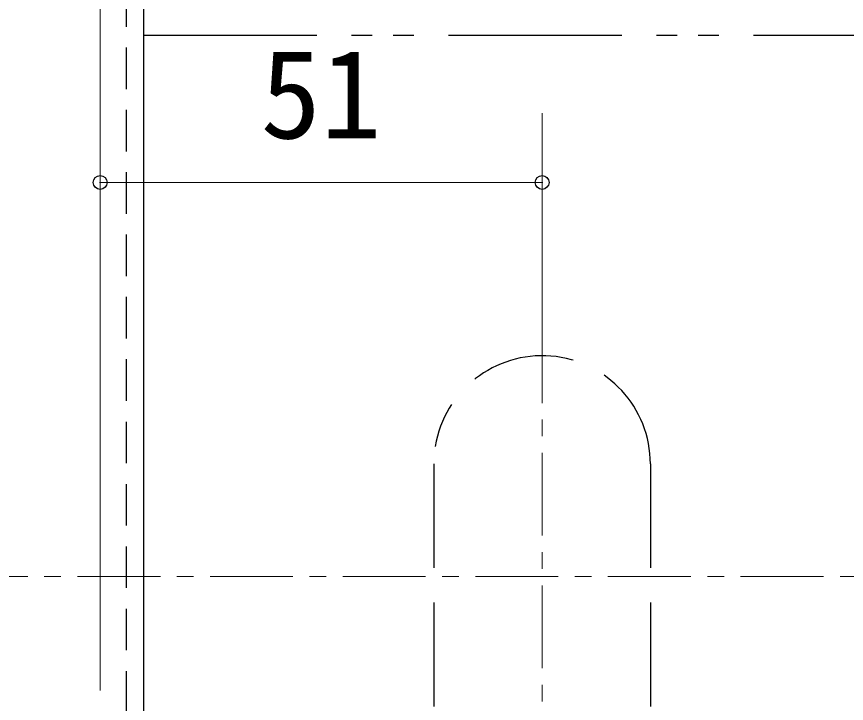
# Model space of a CAD drawing. Units: millimetres at full size; details may follow other scales. Extents: x -800 to 800, y -560 to 560.
# Drawn here: x -677.4 to -581.7, y -233.7 to -154.4 of the extents above; entities that cross this region are included whole.
import ezdxf
from ezdxf.enums import TextEntityAlignment as Align

# ---------------------------------------------------------------- set-up
doc = ezdxf.new("R2010")
doc.units = ezdxf.units.MM
doc.header["$LTSCALE"] = 4
doc.header["$PDMODE"] = 32
doc.header["$PDSIZE"] = 1.6
for name, pattern in [('DASHED1', [1.8, 1.2, -0.6]), ('DASHED3', [4, 3, -1]), ('DOUBLE_CHAIN1', [8.8, 5, -1, 0.6, -0.6, 0.6, -1]), ('USER12', [3.826934, 2.391833, -0.478367, 0.478367, -0.478367])]:
    doc.linetypes.add(name, pattern=pattern)
doc.layers.add('2-0', color=7, linetype='Continuous', lineweight=25)
doc.styles.add('ＭＳ ゴシック', font='')
doc.styles.get('ＭＳ ゴシック').set_extended_font_data('MS Gothic')

msp = doc.modelspace()

# ---------------------------------------------------------------- linework, layer by layer
at = {"layer": '2-0'}
msp.add_line((-662.796, -135.514), (-662.796, -239.524), dxfattribs=at)
at = {"layer": '2-0', "linetype": 'DOUBLE_CHAIN1'}
msp.add_line((-662.796, -156.516), (-510.211, -156.516), dxfattribs=at)
at = {"layer": '2-0', "color": 4, "lineweight": 9}
for p, q in [((-616.793, -165.516), (-616.793, -189.427)), ((-667.797, -173.516), (-616.793, -173.516))]:
    msp.add_line(p, q, dxfattribs=at)
at = {"layer": '2-0', "color": 4, "linetype": 'USER12', "lineweight": 9}
for p, q in [((-616.793, -189.427), (-616.793, -335.039)), ((-716.344, -219.019), (-510.211, -219.019))]:
    msp.add_line(p, q, dxfattribs=at)
at = {"layer": '2-0', "linetype": 'DASHED3'}
for p, q in [((-629.293, -206.027), (-629.293, -246.027)), ((-604.293, -206.027), (-604.293, -246.027))]:
    msp.add_line(p, q, dxfattribs=at)
at = {"layer": '2-0', "color": 4, "lineweight": 9}
msp.add_lwpolyline([(-667.797, -101.011), (-667.797, -165.516), (-667.797, -232.181)], dxfattribs=at)
at = {"layer": '2-0', "linetype": 'DASHED1'}
msp.add_lwpolyline([(-666.124, -135.014), (-664.796, -136.342), (-664.796, -237.524)], dxfattribs=at)
at = {"layer": '2-0', "linetype": 'DASHED3'}
msp.add_arc((-616.793, -206.027), 12.5, 0, 170.63864, dxfattribs=at)
at = {"layer": '2-0', "color": 4}
for p in [(-667.797, -173.516), (-616.793, -173.516)]:
    msp.add_point(p, dxfattribs=at)

# ---------------------------------------------------------------- texts
at = {"layer": '2-0', "style": 'ＭＳ ゴシック'}
msp.add_text('51', height=10.26, dxfattribs=at).set_placement((-649.295, -171.516), align=Align.BOTTOM_LEFT)

doc.saveas('drawing.dxf')
